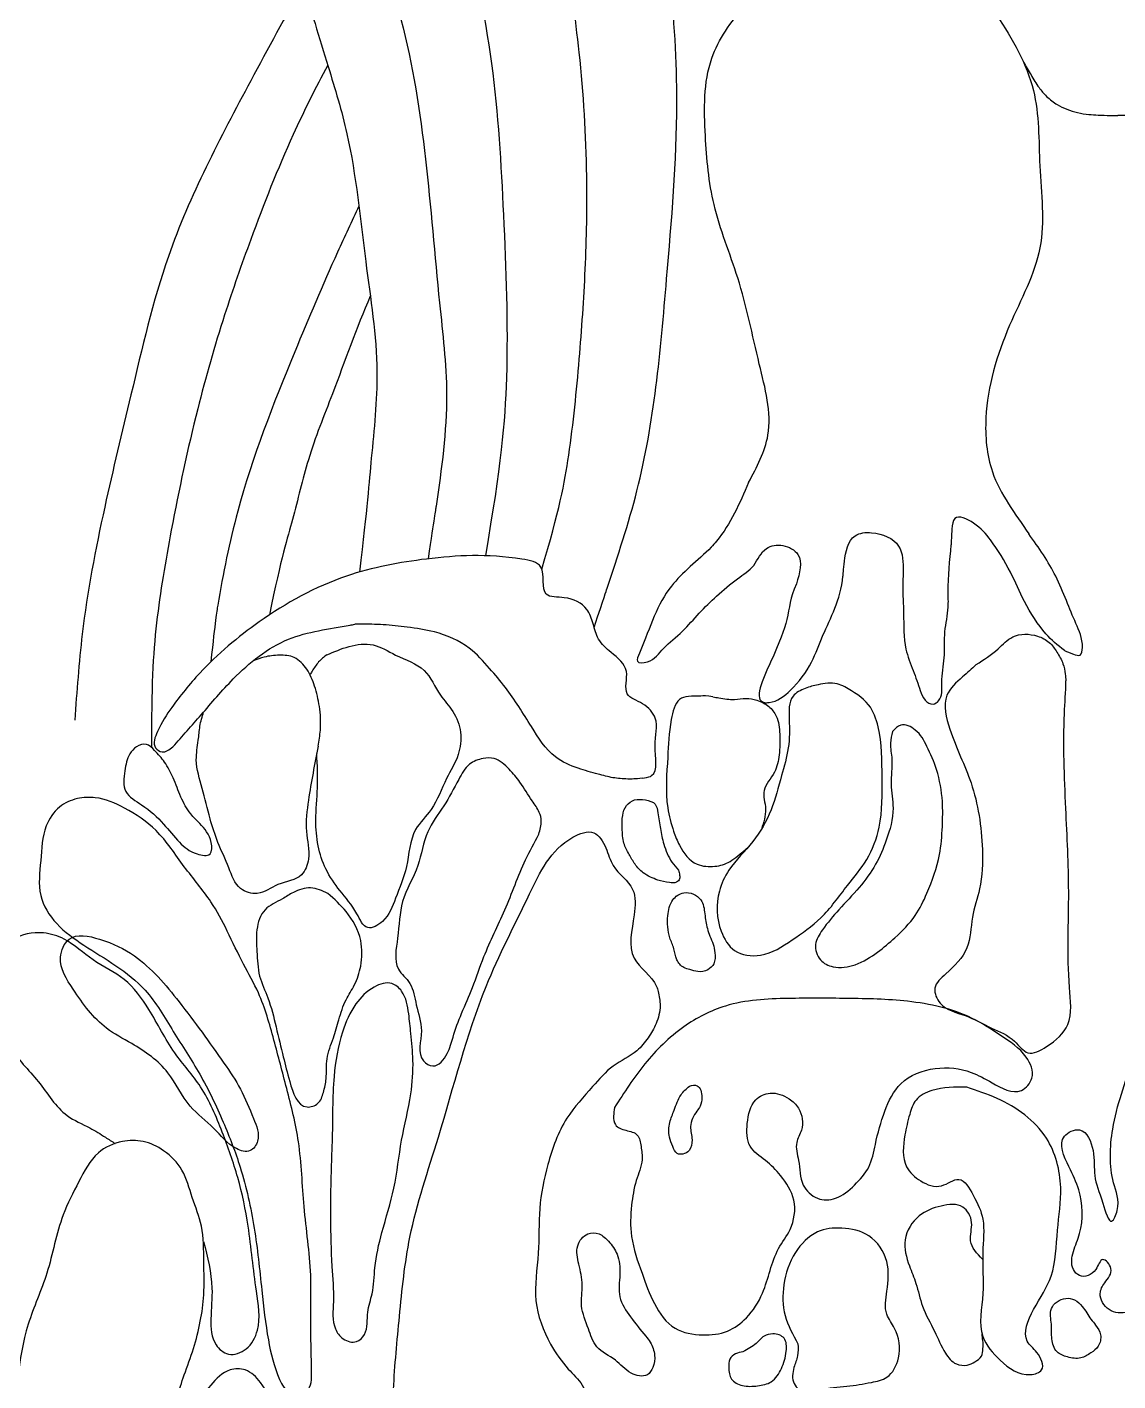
# Model space of a CAD drawing. Header units: millimetres. Extents: x 0 to 1967, y 0 to 3604.
# Drawn here: x 823.8 to 1016.8, y 3107.6 to 3347.3 of the extents above; entities that cross this region are included whole.
import ezdxf

# ---------------------------------------------------------------- set-up
doc = ezdxf.new("R2010")
doc.units = ezdxf.units.MM
doc.header["$LTSCALE"] = 1000
doc.layers.add('ceco.net 395', color=7, linetype='Continuous')

msp = doc.modelspace()

# ---------------------------------------------------------------- linework, layer by layer
at = {"layer": 'ceco.net 395'}
for points, knots in [([(896.29, 3588.31), (893.23, 3589.09), (887.03, 3590.67), (876.55, 3589.53), (866.12, 3584.22), (856.36, 3573.26), (846.29, 3560.93), (838.57, 3544.99), (834.39, 3528.6), (829.79, 3511.15), (830.13, 3492.76), (829.84, 3473.7), (834.61, 3455.8), (838.79, 3437.5), (845.74, 3419.95), (853.76, 3402.5), (859.79, 3384.34), (865.9, 3369.77), (871.95, 3357.92), (874.48, 3348.81), (877.55, 3338.92), (881.74, 3325.09), (883.34, 3306.81), (886.52, 3287.69), (884.74, 3271.77), (884.01, 3262.38), (882.66, 3250.82)], [0, 0, 0, 0, 0.00228413, 0.00463266, 0.0075141, 0.01058839, 0.01524147, 0.01909302, 0.02337117, 0.02756967, 0.03215925, 0.03670964, 0.04139715, 0.04557582, 0.05038917, 0.05511305, 0.05956858, 0.06431572, 0.06662045, 0.06924183, 0.07117663, 0.07418343, 0.07973824, 0.08451047, 0.08821997, 0.0913591, 0.0913591, 0.0913591, 0.0913591]), ([(911.1, 3471.79), (907.58, 3478.05), (900.4, 3490.86), (897.44, 3511.73), (894.54, 3529.54), (888.97, 3543.06), (879.55, 3550.14), (867.87, 3550.82), (854.52, 3542.93), (850.32, 3524.24), (843.78, 3503.95), (840.71, 3480.47), (846.05, 3457.35), (853.98, 3432.67), (864.53, 3409.45), (874.53, 3387.07), (883.71, 3368.22), (891.04, 3347.52), (894.68, 3323.77), (896.34, 3301.57), (898.84, 3281.07), (897.06, 3268.18), (895.94, 3260.73), (894.78, 3253.15)], [0, 0, 0, 0, 0.0051914, 0.01061356, 0.01515515, 0.01839719, 0.02099199, 0.02326014, 0.02657161, 0.03130246, 0.03645804, 0.04236676, 0.04819046, 0.05357678, 0.06127623, 0.06674048, 0.07145108, 0.07655146, 0.08267181, 0.08888049, 0.09281063, 0.09765467, 0.09829348, 0.09829348, 0.09829348, 0.09829348]), ([(904.98, 3253.71), (907.74, 3269.53), (909.33, 3286.98), (908.27, 3313.38), (906.8, 3340.95), (901.25, 3366.14), (894.1, 3392.93), (884.09, 3415.06), (874.58, 3435.53), (868.48, 3452.78), (864.47, 3469.76), (864.97, 3487.97), (866.23, 3502.71), (869.13, 3512.54), (870.04, 3515.6)], [0.00620397, 0.00620397, 0.00620397, 0.00620397, 0.01191752, 0.01892972, 0.02545085, 0.03200128, 0.03768054, 0.04563179, 0.04964779, 0.05412209, 0.05896795, 0.06222949, 0.06736225, 0.06968662, 0.06968662, 0.06968662, 0.06968662]), ([(914.92, 3251.34), (918, 3261.64), (920.02, 3272.16), (921.58, 3288.12), (922.75, 3304.58), (923.08, 3322.71), (921.92, 3341.75), (918.86, 3363), (914.14, 3383.93), (908.4, 3404.84), (900.69, 3423.55), (894.56, 3440.13), (891.54, 3454.16), (889.13, 3466.84), (888.8, 3480.2), (888.33, 3495.51), (889.83, 3505.68), (890.58, 3510.73)], [0.00497226, 0.00497226, 0.00497226, 0.00497226, 0.00862428, 0.0127749, 0.01665158, 0.0206491, 0.02597937, 0.03053801, 0.03627918, 0.04161263, 0.04630661, 0.05102423, 0.05446487, 0.05675423, 0.06042117, 0.06418074, 0.0678935, 0.0678935, 0.0678935, 0.0678935]), ([(924.17, 3241.02), (926.03, 3246.63), (928.13, 3253.01), (932.26, 3265.29), (935.4, 3283.73), (937.33, 3306.65), (939.43, 3330.93), (937.88, 3357.59), (932.93, 3381.95), (928.71, 3403.43), (923.93, 3420.73), (920.03, 3433.2), (915.03, 3444.01), (914, 3452.17), (912.89, 3459.25), (912.78, 3463.51), (912.87, 3467.24)], [0.00251398, 0.00251398, 0.00251398, 0.00251398, 0.00302027, 0.00740972, 0.01193734, 0.01661143, 0.02418041, 0.02966581, 0.03600347, 0.04227561, 0.04561845, 0.04908187, 0.05178697, 0.05425777, 0.0556967, 0.05831184, 0.05831184, 0.05831184, 0.05831184]), ([(951.49, 3266.65), (952.96, 3269.4), (956.48, 3275.99), (952.93, 3288.78), (950.29, 3302.29), (944.82, 3315.3), (943.69, 3328.46), (943.42, 3341.25), (950.23, 3350.86), (956.89, 3357.26), (964.79, 3362.14), (974.81, 3363.91), (987.49, 3361), (995.69, 3349.33), (1003.06, 3336.85), (1002.69, 3322.35), (1004.57, 3307.86), (996.84, 3293.98), (992.84, 3280.7), (993.97, 3267.16), (998.71, 3261.15), (1001.07, 3257.56)], [0, 0, 0, 0, 0.00220278, 0.00528293, 0.00910355, 0.01241503, 0.01540319, 0.01875048, 0.02137365, 0.02366903, 0.02549798, 0.02804489, 0.03092464, 0.03440439, 0.03801046, 0.0412654, 0.04478638, 0.04836593, 0.05247878, 0.0548119, 0.05791173, 0.05791173, 0.05791173, 0.05791173]), ([(872.76, 3354.63), (869.49, 3349.12), (861.02, 3333.35), (848.62, 3309.94), (842.65, 3283.77), (837.23, 3261.58), (833.54, 3242.38), (832.64, 3229.69), (832.28, 3224.61)], [0.0072167, 0.0072167, 0.0072167, 0.0072167, 0.01188917, 0.02023497, 0.02639822, 0.03135186, 0.03690347, 0.0406157, 0.0406157, 0.0406157, 0.0406157]), ([(1000.13, 3341.07), (1000.58, 3340.32), (1001.48, 3338.81), (1002.72, 3336.7), (1004.26, 3334.9), (1005.92, 3333.56), (1007.83, 3332.71), (1009.71, 3332.07), (1011.59, 3331.84), (1013.52, 3331.69), (1015.22, 3331.65), (1016.38, 3331.63), (1016.85, 3331.62)], [0, 0, 0, 0, 0.00063839, 0.001282584, 0.001779625, 0.002357101, 0.002815736, 0.003299667, 0.003797066, 0.004196098, 0.004705813, 0.00504155, 0.00504155, 0.00504155, 0.00504155]), ([(1033.56, 3341.07), (1033.11, 3340.32), (1032.21, 3338.81), (1030.97, 3336.7), (1029.43, 3334.9), (1027.77, 3333.56), (1025.86, 3332.71), (1023.98, 3332.07), (1022.1, 3331.84), (1020.17, 3331.69), (1018.47, 3331.65), (1017.31, 3331.63), (1016.85, 3331.62)], [0, 0, 0, 0, 0.00063839, 0.001282584, 0.001779625, 0.002357101, 0.002815736, 0.003299667, 0.003797066, 0.004196098, 0.004705813, 0.00504155, 0.00504155, 0.00504155, 0.00504155]), ([(877.04, 3340.55), (874.87, 3336.51), (869.82, 3326.45), (864.01, 3311.56), (858.31, 3295.38), (853.43, 3278.24), (849.57, 3260.02), (846.4, 3241.67), (845.81, 3230.4), (845.88, 3219.71)], [0.00889511, 0.00889511, 0.00889511, 0.00889511, 0.01223348, 0.01709512, 0.02053084, 0.02473718, 0.03007046, 0.03410082, 0.03828795, 0.03828795, 0.03828795, 0.03828795]), ([(882.55, 3315.58), (881.26, 3312.88), (877.3, 3304.37), (869.75, 3286.53), (861.61, 3265.94), (858.27, 3249.26), (857.15, 3242.38), (856.35, 3234.93)], [0.0035148, 0.0035148, 0.0035148, 0.0035148, 0.00569575, 0.01035796, 0.01763818, 0.02176796, 0.02272126, 0.02272126, 0.02272126, 0.02272126]), ([(884.57, 3299.67), (882.12, 3294), (878.71, 3284.25), (873.45, 3271.27), (871.02, 3260.32), (868.83, 3253.61), (866.72, 3243.23)], [0.00449833, 0.00449833, 0.00449833, 0.00449833, 0.00900571, 0.01202066, 0.01468639, 0.01715826, 0.01715826, 0.01715826, 0.01715826]), ([(951.49, 3266.65), (949.92, 3263.01), (948.17, 3258.93), (945.22, 3255.56), (944.9, 3255.21)], [0, 0, 0, 0, 0.002871857, 0.00321013, 0.00321013, 0.00321013, 0.00321013]), ([(1007.37, 3236.91), (1006.14, 3237.87), (1003.6, 3240.08), (1000.25, 3245.24), (997.89, 3251.11), (994.77, 3256.02), (992.06, 3259.36), (987.8, 3261.33), (987.38, 3257.9), (987.36, 3256.27), (987.37, 3255.64)], [0.002153342, 0.002153342, 0.002153342, 0.002153342, 0.003307738, 0.004978821, 0.006370657, 0.008005929, 0.009036114, 0.00985566, 0.010337565, 0.011092858, 0.011092858, 0.011092858, 0.011092858]), ([(968.21, 3250.2), (968.21, 3250.2), (968.36, 3252.58), (969.26, 3257.57), (974.14, 3258.08), (978.78, 3256.14), (978.88, 3251.79), (978.81, 3249.55), (978.78, 3246.95)], [0.034128683, 0.034128683, 0.034128683, 0.034128683, 0.035207913, 0.036449541, 0.03716896, 0.038463711, 0.039573414, 0.040047875, 0.040047875, 0.040047875, 0.040047875]), ([(1007.37, 3236.91), (1007.87, 3236.72), (1008.71, 3236.38), (1010.42, 3235.79), (1010.8, 3238.82), (1009.38, 3241.62), (1007.72, 3245.9), (1005.97, 3250), (1003.7, 3253.94), (1001.95, 3256.34), (1001.07, 3257.56)], [0, 0, 0, 0, 0.00228728, 0.00390819, 0.00576711, 0.0117356, 0.01762341, 0.02395788, 0.02984239, 0.03592496, 0.03592496, 0.03592496, 0.03592496]), ([(944.9, 3255.21), (942.47, 3252.84), (935.95, 3247.76), (934.14, 3240.92), (931.36, 3234.58), (934.59, 3234.85), (936.35, 3237.53), (939.9, 3240.21), (942.69, 3243.57), (945.94, 3246.71), (949.18, 3249.49), (951.59, 3251.08), (952.4, 3251.98)], [0.0036316, 0.0036316, 0.0036316, 0.0036316, 0.00603617, 0.00937059, 0.0097519, 0.01025782, 0.0112334, 0.01232877, 0.0133884, 0.01443514, 0.01560825, 0.01650885, 0.01650885, 0.01650885, 0.01650885]), ([(952.4, 3251.98), (953.13, 3253.03), (954.07, 3255.3), (957.67, 3255.9), (961.48, 3253.69), (960.54, 3250.65), (959.95, 3248.72)], [0.016932715, 0.016932715, 0.016932715, 0.016932715, 0.017849522, 0.018568941, 0.019319198, 0.020609011, 0.020609011, 0.020609011, 0.020609011]), ([(978.78, 3246.95), (978.84, 3245.8), (979.01, 3242.55), (978.84, 3237.86), (980.61, 3233.45), (981.69, 3230.44), (982.46, 3228.16), (984, 3227.16), (985.92, 3228.43), (985.45, 3231.76), (986.33, 3235.66), (986.01, 3240.21), (986.94, 3244.05), (986.69, 3249.2), (987.08, 3252.86), (987.37, 3255.64)], [0, 0, 0, 0, 0.0046416, 0.01319116, 0.018587, 0.02362467, 0.02616844, 0.02828989, 0.02981943, 0.03424515, 0.04014934, 0.04640798, 0.05233345, 0.05593516, 0.06718458, 0.06718458, 0.06718458, 0.06718458]), ([(932.75, 3214.32), (933.8, 3214.48), (935.66, 3215.24), (934.44, 3220.19), (935.83, 3224.62), (933.03, 3227.75), (928.96, 3228.89), (930.81, 3233.75), (927.37, 3236.35), (924.74, 3238.69), (924.05, 3241.65), (922.9, 3244.95), (919.54, 3246.59), (914.3, 3246.13), (916.07, 3252.31), (906.21, 3254.13), (895.55, 3253.57), (879.07, 3250.61), (865.57, 3243.05), (855.59, 3234.68), (849.84, 3227.59), (847.18, 3223.52), (845.86, 3219.98), (848, 3218.58), (849.02, 3219.38), (849.64, 3219.87), (851.32, 3221.75), (854.88, 3225.76), (860.86, 3232.91), (869.41, 3239.88), (877.59, 3240.76), (881.55, 3241.53), (881.84, 3241.59)], [0.02530204, 0.02530204, 0.02530204, 0.02530204, 0.02555233, 0.02683711, 0.02803534, 0.02885736, 0.02964052, 0.03060761, 0.03165225, 0.03244578, 0.03314249, 0.03381771, 0.03490775, 0.03569714, 0.03687973, 0.03776353, 0.04186484, 0.04538587, 0.04962532, 0.05299789, 0.05489441, 0.05610766, 0.05680774, 0.05713471, 0.05764804, 0.05764804, 0.05764804, 0.05948402, 0.06155373, 0.06447749, 0.06719402, 0.06740488, 0.06740488, 0.06740488, 0.06740488]), ([(959.95, 3248.72), (958.81, 3246.21), (958.71, 3242.99), (956.32, 3236.6), (951.98, 3227.63), (956.41, 3227.72), (959.53, 3230.23), (962.73, 3234.43), (965.07, 3241.16), (967.77, 3245.79), (968.21, 3250.2), (968.21, 3250.2)], [0.02097375, 0.02097375, 0.02097375, 0.02097375, 0.02335035, 0.02546503, 0.02721959, 0.02741265, 0.02846951, 0.02998043, 0.03123631, 0.03365981, 0.03368312, 0.03368312, 0.03368312, 0.03368312]), ([(932.75, 3214.32), (931.42, 3214.17), (929.67, 3214.18), (927.58, 3214.32), (924.57, 3215.13), (921.09, 3216.08), (916.36, 3218.14), (912.78, 3223.93), (909.39, 3229.43), (905.54, 3233.94), (901.9, 3238.04), (896.56, 3240.3), (891.31, 3241.07), (886.91, 3241.58), (883.84, 3241.58), (882.15, 3241.59), (881.84, 3241.59)], [0, 0, 0, 0, 0.00042357, 0.00111487, 0.00179068, 0.00267679, 0.00376732, 0.00543476, 0.00745555, 0.00851711, 0.00975357, 0.01140745, 0.01259165, 0.01362744, 0.01462348, 0.01484588, 0.01484588, 0.01484588, 0.01484588]), ([(876.85, 3236.14), (878.14, 3236.7), (880.72, 3237.83), (885.24, 3238.41), (889.33, 3235.71), (894.56, 3234.16), (896.43, 3229.27), (899.42, 3226.23), (900.85, 3222.49), (900.34, 3218.14), (897.65, 3213.94), (896.03, 3209.02), (891.56, 3204.92), (891.4, 3198.8), (889.1, 3193.46), (887.7, 3189.27), (883.71, 3187.01), (881.93, 3191.3), (879.24, 3194.16), (876.55, 3198.12), (875.16, 3202.4), (874.78, 3207.3), (875.36, 3212.73), (875.2, 3216.68), (875.1, 3218.7)], [0, 0, 0, 0, 0.00103098, 0.00206375, 0.00312009, 0.00451807, 0.00578957, 0.00666668, 0.007623, 0.00859124, 0.00973518, 0.0112207, 0.01231046, 0.01395371, 0.01539267, 0.01653809, 0.01722334, 0.01798095, 0.0192169, 0.0203227, 0.021373, 0.02247347, 0.02386985, 0.0253474, 0.0253474, 0.0253474, 0.0253474]), ([(991.77, 3234.43), (993.1, 3235.29), (995.38, 3236.75), (998.28, 3240), (1002.07, 3239.91), (1004.78, 3238.54), (1006.1, 3236.61), (1007.18, 3234.77), (1007.53, 3232.98), (1007.62, 3231.97), (1007.66, 3231.56)], [0, 0, 0, 0, 0.0064361, 0.01096321, 0.01685119, 0.02002688, 0.02296225, 0.02610747, 0.02859229, 0.03024214, 0.03024214, 0.03024214, 0.03024214]), ([(875.36, 3220.01), (875.51, 3220.95), (875.88, 3223.28), (875.71, 3226.9), (874.83, 3230.53), (873.58, 3233.63), (871.36, 3235.96), (868.44, 3236.2), (865.98, 3235.89), (864.49, 3235.38), (863.85, 3235.13)], [0, 0, 0, 0, 0.000696976, 0.001715452, 0.002612119, 0.003411469, 0.00414671, 0.004799539, 0.005449333, 0.005949954, 0.005949954, 0.005949954, 0.005949954]), ([(876.85, 3236.14), (876.35, 3235.75), (875.31, 3234.96), (874.51, 3233.63), (874.01, 3232.88), (873.88, 3232.68)], [0, 0, 0, 0, 0.000458021, 0.000942829, 0.001114041, 0.001114041, 0.001114041, 0.001114041]), ([(991.77, 3234.43), (990.99, 3233.7), (989.11, 3232.05), (985.49, 3228.8), (987.35, 3221.27), (991.58, 3213.26), (993.08, 3203.38), (992.8, 3195.27), (990.77, 3189.71), (990.83, 3183.85), (987.92, 3181.11), (986.41, 3179.69), (985.52, 3178.92), (983.84, 3177.46), (985.54, 3173.41), (990.05, 3172.51), (994.29, 3170.05), (998.34, 3168.55), (1000.8, 3164.85), (1005.02, 3167.16), (1009.01, 3170.67), (1007.69, 3181.12), (1008.43, 3193.41), (1007.56, 3209.64), (1007.08, 3222.26), (1007.6, 3229.59), (1007.66, 3231.56)], [0.02937879, 0.02937879, 0.02937879, 0.02937879, 0.03016026, 0.03119557, 0.03265916, 0.03514227, 0.03803958, 0.03974563, 0.0409984, 0.04233846, 0.04377886, 0.04377886, 0.04377886, 0.04455409, 0.04523931, 0.04642987, 0.04768912, 0.04883085, 0.04958549, 0.05042742, 0.05174537, 0.0533433, 0.05745457, 0.06104208, 0.06511421, 0.06655103, 0.06655103, 0.06655103, 0.06655103]), ([(968.51, 3230.52), (970.09, 3229.6), (972.95, 3227.95), (975.17, 3221.87), (975.05, 3214.53), (975.24, 3206.47), (972.77, 3199.85), (968.56, 3194.96), (964.81, 3189.53), (959.27, 3185.75), (954.37, 3182.44), (948.75, 3183.18), (945.87, 3188.08), (945.65, 3193.46), (948.22, 3198.95), (952.48, 3202.86), (955.74, 3208.59), (957.16, 3214.36), (958.77, 3219.71), (958.73, 3224.3), (958.52, 3228.77), (961.47, 3230.33), (964.08, 3230.96), (966.59, 3231.39), (968.06, 3230.72), (968.51, 3230.52)], [0, 0, 0, 0, 0.0071594, 0.0128726, 0.0249806, 0.0368461, 0.04514, 0.0527964, 0.0628352, 0.0714505, 0.0798126, 0.0860752, 0.0916393, 0.1012181, 0.1067243, 0.1156237, 0.1242997, 0.1328763, 0.1396719, 0.1465103, 0.1520529, 0.155502, 0.1587394, 0.163232, 0.1651783, 0.1651783, 0.1651783, 0.1651783]), ([(945.2, 3228.73), (944.05, 3228.93), (941.9, 3228.79), (938.77, 3229.04), (937.43, 3223.5), (937.22, 3217.45), (936.63, 3210.6), (938.01, 3205.41), (939.4, 3201.87), (941.68, 3198.8), (945.64, 3198.57), (948.16, 3199.36), (949.98, 3200.85), (951.49, 3202.21)], [0.00074568, 0.00074568, 0.00074568, 0.00074568, 0.00104319, 0.00196687, 0.00289656, 0.00452135, 0.00669534, 0.0077376, 0.00839487, 0.00950418, 0.01026493, 0.01101219, 0.01174197, 0.01174197, 0.01174197, 0.01174197]), ([(945.2, 3228.73), (945.55, 3228.67), (946.81, 3228.44), (948.77, 3228.11), (951.01, 3228.58), (953.14, 3228.17), (955.12, 3227.21), (956.76, 3225.06), (957.1, 3221.96), (957.01, 3218.62), (956.33, 3215.11), (953.58, 3212.45), (954.9, 3208.71), (954.16, 3206.48), (953.78, 3205.32)], [0, 0, 0, 0, 0.00145323, 0.00517838, 0.00792556, 0.01056452, 0.01377552, 0.01663195, 0.02102661, 0.02598913, 0.03024538, 0.03523724, 0.03968532, 0.04457358, 0.04457358, 0.04457358, 0.04457358]), ([(875.36, 3220.01), (874.73, 3216.84), (873.74, 3211.86), (872.92, 3205.09), (874.11, 3200.7), (872.51, 3196.32), (868.18, 3195.99), (865.04, 3193.39), (860.86, 3194.63), (859.51, 3198.79), (857.59, 3202.76), (856.03, 3207.52), (854.97, 3212.39), (853.43, 3217.02), (854.16, 3220.72), (854.34, 3223.59), (854.81, 3225.23), (855.08, 3226.06)], [0, 0, 0, 0, 0.00236051, 0.00371433, 0.00489964, 0.00563718, 0.00673598, 0.00770158, 0.00845054, 0.0094721, 0.01066434, 0.01173264, 0.01308458, 0.01433507, 0.01518378, 0.01579178, 0.01642679, 0.01642679, 0.01642679, 0.01642679]), ([(976.97, 3222.59), (977.42, 3223.08), (978.54, 3224.27), (981.57, 3222.85), (983.21, 3219.72), (985.09, 3215.51), (985.91, 3210.64), (985.82, 3205.59), (985.4, 3200.03), (983.49, 3194.78), (981.06, 3189.63), (977.75, 3186.35), (974.25, 3183.36), (970.69, 3181.1), (966.88, 3180.56), (963.86, 3181.96), (962.93, 3185), (964.87, 3188.04), (967.57, 3191.27), (971.09, 3194.83), (974.09, 3198.9), (976.07, 3203.66), (977.47, 3208.52), (976.43, 3213.32), (977.12, 3217.17), (976.41, 3220.29), (976.81, 3221.91), (976.97, 3222.59)], [0, 0, 0, 0, 0.0024784, 0.0061239, 0.0109165, 0.0169057, 0.0246303, 0.0306187, 0.037333, 0.0470212, 0.0529965, 0.0601745, 0.0655722, 0.0716637, 0.0769859, 0.080388, 0.084249, 0.0880625, 0.0942883, 0.1014645, 0.1082405, 0.1145309, 0.1223002, 0.1280758, 0.1339885, 0.1378788, 0.1406663, 0.1406663, 0.1406663, 0.1406663]), ([(854.4, 3206.34), (855.25, 3205.37), (856.53, 3203.9), (856.64, 3200.33), (853.1, 3200.92), (850.61, 3202.97), (847.87, 3206.57), (844.74, 3209.39), (840.66, 3211.62), (841.04, 3215.53), (841.62, 3218.32), (843.1, 3220.02), (845.04, 3220.64), (846.68, 3219.01), (848.31, 3217.13), (849.83, 3214.27), (850.94, 3211.04), (852.45, 3208.21), (853.84, 3206.88), (854.4, 3206.34)], [0, 0, 0, 0, 0.0053281, 0.00805553, 0.01114625, 0.01620948, 0.02191468, 0.02888033, 0.03379446, 0.0387606, 0.04296342, 0.04528068, 0.04768833, 0.05010424, 0.05375915, 0.05803096, 0.06298288, 0.06763724, 0.0707486, 0.0707486, 0.0707486, 0.0707486]), ([(914.38, 3204.41), (913.57, 3202.92), (911.25, 3198.6), (908.64, 3191.1), (904.9, 3183.81), (902.83, 3177.51), (900.76, 3172.89), (899.23, 3168.91), (898.47, 3165.54), (896.19, 3162.72), (892.55, 3164.91), (894.25, 3169.61), (892.58, 3173.88), (892.16, 3178.04), (888.42, 3180.87), (889.7, 3186.53), (889.7, 3192.74), (893.36, 3198.51), (894.15, 3204.78), (897.71, 3209.38), (899.85, 3213.44), (901.72, 3216.93), (904.28, 3217.88), (906.99, 3218.03), (909.13, 3215.98), (911.31, 3213.43), (912.84, 3210.69), (914.48, 3208.61), (914.99, 3206.48), (914.61, 3205.19), (914.38, 3204.41)], [0, 0, 0, 0, 0.0068169, 0.0197952, 0.0319867, 0.0398452, 0.0465253, 0.0525396, 0.0567106, 0.0612311, 0.0637619, 0.0709731, 0.0772541, 0.0826186, 0.0870067, 0.0943727, 0.103189, 0.1124779, 0.1208774, 0.1281049, 0.1353928, 0.139814, 0.1433478, 0.1459195, 0.1503423, 0.1543567, 0.1596786, 0.1629108, 0.1649731, 0.1682279, 0.1682279, 0.1682279, 0.1682279]), ([(867.52, 3167.99), (868.27, 3165.14), (869.86, 3159.17), (872.33, 3149.42), (872.62, 3138.23), (874.35, 3127.29), (873.87, 3117.28), (874.23, 3110.93), (874.16, 3105.44), (869.96, 3105.03), (867.72, 3109.31), (866.29, 3115.34), (865.26, 3124.44), (864.26, 3134.7), (862.02, 3144.74), (858.53, 3153.78), (854.67, 3161.89), (849.63, 3169.4), (845.58, 3176.62), (839.62, 3181.25), (834.03, 3184.61), (828.92, 3188.17), (825.52, 3193.61), (826.36, 3199.78), (826.53, 3205.32), (829.2, 3209.39), (832.59, 3210.89), (836.71, 3211.09), (841.58, 3208.99), (847.31, 3205.13), (851.45, 3198.62), (856.22, 3193.1), (859.41, 3187.1), (861.92, 3181.6), (865.46, 3175.51), (866.74, 3170.83), (867.52, 3167.99)], [0, 0, 0, 0, 0.011952, 0.0249854, 0.0404922, 0.0569112, 0.0698968, 0.0799743, 0.0845902, 0.0886493, 0.0926372, 0.1024176, 0.114387, 0.1292721, 0.1442081, 0.1556871, 0.1684061, 0.1803757, 0.1923029, 0.2013669, 0.2104408, 0.218733, 0.2264551, 0.234739, 0.2431314, 0.2485991, 0.2533101, 0.2575746, 0.2649462, 0.2742017, 0.285139, 0.2956654, 0.3036265, 0.3124566, 0.3201412, 0.3319507, 0.3319507, 0.3319507, 0.3319507]), ([(939.11, 3198.07), (938.7, 3198.53), (937.51, 3199.86), (936.47, 3202.42), (935.87, 3205.44), (935.49, 3207.72), (935.2, 3210.03), (933.2, 3210.54), (931.36, 3210.71), (929.7, 3209.57), (929.08, 3207.62), (929.15, 3205.36), (929.22, 3202.93), (930.34, 3200.88), (931.36, 3199.06), (932.64, 3197.64), (934.11, 3196.83), (935.65, 3196.18), (937.18, 3195.88), (938.67, 3195.69), (939.39, 3196.45), (939.3, 3197.27), (939.18, 3197.77), (939.11, 3198.07)], [0, 0, 0, 0, 0.00247508, 0.00718083, 0.01094491, 0.01477076, 0.01690221, 0.0194643, 0.02201856, 0.02437, 0.02689114, 0.02995482, 0.03355038, 0.03647348, 0.03922242, 0.04203941, 0.04405419, 0.04593215, 0.04875812, 0.05049821, 0.05158363, 0.05240008, 0.05368237, 0.05368237, 0.05368237, 0.05368237]), ([(935.52, 3176.58), (935.43, 3176.88), (934.71, 3179.22), (929.53, 3182.26), (931.29, 3189.05), (931.72, 3195.25), (927.36, 3198.08), (926.45, 3201.97), (924.3, 3205.57), (916.89, 3202.77), (912.03, 3192.06), (903.03, 3174.76), (897.87, 3153.74), (891.25, 3134.6), (889.75, 3119.44), (888.54, 3106.59), (888.33, 3095.93), (888.48, 3089.2), (887.84, 3085.2), (887.52, 3082.2), (889.98, 3078.92), (892.5, 3076.3), (895.98, 3073.95), (900.79, 3076.6), (904.41, 3082.42), (911.69, 3086.64), (917.68, 3092.41), (919.93, 3098.55), (923.67, 3102.76), (922.3, 3107.18), (919.1, 3110.02), (915.83, 3114.81), (913.1, 3121.89), (914.58, 3130.08), (914.23, 3138.19), (915.86, 3146.29), (918.6, 3153.99), (923.49, 3159.17), (927.26, 3163.66), (931.45, 3165.43), (933.75, 3168.32), (935.32, 3170.94), (936.05, 3173.84), (935.68, 3175.75), (935.52, 3176.58)], [0, 0, 0, 0, 0.0012512, 0.0098688, 0.0201881, 0.0262479, 0.0335871, 0.0382137, 0.0427725, 0.0478727, 0.0648891, 0.0892502, 0.1269547, 0.1517381, 0.1707619, 0.1882564, 0.2039174, 0.2138874, 0.2152584, 0.2203338, 0.2254377, 0.2308861, 0.2355862, 0.2406933, 0.250482, 0.2633383, 0.2739897, 0.2831547, 0.2898892, 0.2947712, 0.2998611, 0.3071474, 0.3180516, 0.3293875, 0.3400692, 0.3507456, 0.3626756, 0.3723833, 0.3793173, 0.386049, 0.3901403, 0.3939956, 0.3984027, 0.4017873, 0.4017873, 0.4017873, 0.4017873]), ([(877.07, 3193.95), (878.2, 3192.93), (880.75, 3190.63), (883.22, 3186.08), (883.12, 3181.35), (881.97, 3177.81), (880.02, 3174.96), (879.02, 3171.71), (878.07, 3168.19), (876.61, 3164.83), (876.94, 3161.45), (876.33, 3158.83), (875.62, 3156.58), (871.93, 3155.42), (870.23, 3160.64), (869.13, 3165.2), (867.88, 3170.28), (866.76, 3175.11), (864.67, 3179.31), (864.55, 3183.5), (864.24, 3187.46), (865.51, 3191.41), (868.69, 3192.68), (871.14, 3194.35), (874.07, 3195.32), (876.06, 3194.41), (877.07, 3193.95)], [0, 0, 0, 0, 0.006133, 0.0138882, 0.0199563, 0.0247542, 0.0287337, 0.0338075, 0.0383333, 0.0435439, 0.0483167, 0.051632, 0.0545403, 0.0572843, 0.06462, 0.0706652, 0.0780246, 0.0852293, 0.0907848, 0.0966724, 0.1018736, 0.1070257, 0.1118996, 0.114913, 0.1191748, 0.1234972, 0.1234972, 0.1234972, 0.1234972]), ([(943.75, 3190.33), (943.65, 3191.22), (943.42, 3193.24), (940.25, 3194.6), (937.66, 3192.79), (937.04, 3189.65), (937.2, 3186.62), (938.38, 3184.2), (938.6, 3182.2), (939.75, 3180.76), (941.22, 3180.44), (942.6, 3179.93), (944.26, 3180.24), (945.65, 3181.54), (945.55, 3183.33), (945.36, 3184.98), (944.59, 3186.32), (944.21, 3187.68), (943.92, 3189), (943.81, 3189.87), (943.75, 3190.33)], [0, 0, 0, 0, 0.00346317, 0.00783973, 0.01094281, 0.01493, 0.02018375, 0.02296772, 0.02567965, 0.02820887, 0.02971451, 0.03167766, 0.03410554, 0.03612472, 0.03875168, 0.04083762, 0.04288071, 0.04484179, 0.04651671, 0.04837551, 0.04837551, 0.04837551, 0.04837551]), ([(855.08, 3132.3), (855.77, 3129.57), (856.91, 3125.03), (856.24, 3118.95), (856.45, 3114.4), (859.52, 3111.8), (863.1, 3113.13), (865.41, 3117.53), (864.03, 3125.16), (863.29, 3134.11), (861.34, 3143.61), (858.39, 3151.8), (855.2, 3159.59), (849.35, 3165.88), (845.98, 3172.9), (841.46, 3179.08), (835.36, 3181.81), (831.3, 3185.79), (826.3, 3187.36), (820.51, 3186.42), (818.67, 3179.84), (818.87, 3173.53), (820.33, 3166.15), (826.14, 3160.94), (829.63, 3154.74), (834.62, 3152.73), (837.38, 3150.99), (838.84, 3150.04), (839.42, 3149.67)], [0, 0, 0, 0, 0.00202802, 0.00335985, 0.00449111, 0.00515713, 0.00594412, 0.0068804, 0.00856702, 0.01138482, 0.01351696, 0.01557979, 0.01774345, 0.01958109, 0.02175038, 0.02342131, 0.02499807, 0.02653238, 0.02745973, 0.02878475, 0.03023567, 0.03183298, 0.0335337, 0.03546085, 0.03738198, 0.03849476, 0.03927153, 0.03976789, 0.03976789, 0.03976789, 0.03976789]), ([(858.68, 3163.91), (856.11, 3167.54), (851.37, 3174.22), (844.29, 3182.58), (837.52, 3185.84), (831.19, 3187.17), (828.95, 3181.59), (832.57, 3176.01), (836.55, 3170.44), (843.29, 3166.98), (849.08, 3162.95), (851.95, 3156.24), (857.04, 3152.64), (859.64, 3148.97), (863.38, 3147.86), (865.33, 3150.73), (863.62, 3154.69), (861.83, 3159.31), (859.72, 3162.4), (858.68, 3163.91)], [0, 0, 0, 0, 0.0181125, 0.0333663, 0.0425713, 0.0498765, 0.0546256, 0.0628192, 0.075057, 0.0820583, 0.0931503, 0.1027201, 0.1104676, 0.1176654, 0.1209684, 0.1238731, 0.1293452, 0.137015, 0.1443493, 0.1443493, 0.1443493, 0.1443493]), ([(877.89, 3155.91), (877.94, 3157.79), (878.07, 3162.34), (879.14, 3168.67), (881.56, 3174.26), (884.65, 3177.37), (888.19, 3178.55), (890.82, 3176.21), (891.38, 3172.83), (891.77, 3168.75), (892.28, 3164.01), (891.83, 3157.62), (889.88, 3150.21), (889.07, 3141.84), (886.68, 3134.51), (885.25, 3128.28), (885.19, 3123.46), (883.8, 3119.68), (884.27, 3116.39), (882.08, 3114.15), (879.63, 3114.87), (877.69, 3117.55), (878.24, 3122.23), (877.65, 3128.68), (877.48, 3136.81), (877.56, 3144.11), (877.85, 3150.57), (877.88, 3153.89), (877.89, 3155.91)], [0, 0, 0, 0, 0.0076192, 0.018367, 0.0257896, 0.0317228, 0.0359994, 0.0389852, 0.0446039, 0.0493232, 0.0557111, 0.0637708, 0.075044, 0.086588, 0.0975794, 0.1061248, 0.1123615, 0.1168333, 0.1222611, 0.1247538, 0.1280112, 0.1309961, 0.1375511, 0.1459368, 0.1575048, 0.170242, 0.1754851, 0.1836392, 0.1836392, 0.1836392, 0.1836392]), ([(927.78, 3156.02), (929.47, 3158.68), (932.88, 3164), (939.42, 3170.43), (948.17, 3174.95), (958.28, 3175.44), (969.01, 3175.36), (979.98, 3175.17), (989.5, 3173.14), (996.1, 3168.77), (1000.5, 3165.96), (1002.38, 3161.5), (999.21, 3157.8), (994.77, 3160.3), (990.37, 3162.82), (984.4, 3163.48), (978.13, 3161.04), (975.36, 3155.25), (974.01, 3150.2), (973.12, 3145.36), (970.29, 3142.26), (967.36, 3139.68), (963.46, 3139.54), (960.48, 3142.46), (960.64, 3146.26), (959.54, 3149.65), (961.36, 3152.42), (960.89, 3155.68), (958.46, 3157.93), (955.55, 3159.05), (951.94, 3157.34), (951.14, 3153.38), (951.13, 3148.97), (954.64, 3146.72), (957.48, 3143.82), (960.15, 3139.71), (959.37, 3134.62), (955.66, 3130), (954.81, 3123.97), (951.59, 3118.89), (947.78, 3116.06), (943.2, 3115.57), (937.94, 3116.45), (934.53, 3121.3), (932.55, 3126.98), (930.47, 3132.75), (930.65, 3138.42), (931.4, 3142.93), (932.87, 3146.32), (932.5, 3149.01), (932.12, 3151.51), (929.81, 3151.94), (927.77, 3152.64), (927.53, 3154.54), (927.7, 3155.53), (927.78, 3156.02)], [0, 0, 0, 0, 0.0127019, 0.0254869, 0.0366048, 0.0516331, 0.0656485, 0.0801331, 0.0960315, 0.1039376, 0.1119527, 0.117102, 0.1209496, 0.1281854, 0.1337444, 0.1423807, 0.1512853, 0.1588788, 0.1670988, 0.1727452, 0.1782135, 0.1837294, 0.1880239, 0.1926616, 0.1986403, 0.2029542, 0.2061, 0.2113376, 0.2145335, 0.2192522, 0.2229931, 0.2289946, 0.234457, 0.2394115, 0.2445246, 0.2511945, 0.2582524, 0.2635222, 0.2748572, 0.2818747, 0.2873905, 0.2933366, 0.3000802, 0.3077745, 0.315576, 0.3247264, 0.3321783, 0.3381575, 0.3433068, 0.3464764, 0.3493327, 0.3522705, 0.3551019, 0.3571848, 0.3592291, 0.3592291, 0.3592291, 0.3592291]), ([(1019.57, 3164.39), (1018.1, 3160.44), (1015.54, 3153.52), (1015.23, 3143.94), (1017.45, 3139.15), (1015.47, 3134.54), (1013.91, 3140.37), (1012.44, 3143.59), (1012.89, 3148.22), (1010.94, 3153.01), (1005.73, 3150.72), (1008.14, 3145.6), (1010.55, 3140.71), (1010.86, 3134.94), (1008.84, 3130.73), (1008.4, 3127.78), (1010.37, 3125.65), (1013.06, 3126.71), (1013.93, 3130.06), (1016.41, 3127.16), (1014.52, 3125.26), (1013.22, 3122.79), (1015.07, 3119.69), (1019.7, 3119.47), (1023.68, 3122.54), (1026.42, 3127.52), (1027.12, 3132.66), (1024.86, 3136.86), (1023.36, 3141.23), (1022.67, 3146.8), (1023.21, 3152.61), (1023.56, 3157.66), (1025.94, 3160.5), (1026.91, 3163.24), (1026.88, 3166.04), (1024.93, 3168.14), (1022.68, 3168.01), (1020.1, 3167.35), (1019.76, 3165.49), (1019.57, 3164.39)], [0, 0, 0, 0, 0.017118, 0.0298995, 0.0365578, 0.0394156, 0.0441789, 0.0510556, 0.0570341, 0.062885, 0.0668056, 0.074126, 0.0801404, 0.0905796, 0.0950935, 0.099353, 0.1014636, 0.1055793, 0.1084777, 0.1113448, 0.1150665, 0.1178357, 0.1222222, 0.1267469, 0.134904, 0.1410092, 0.1497647, 0.1541575, 0.1600181, 0.1683934, 0.1764989, 0.1838921, 0.1879127, 0.1910792, 0.1955592, 0.1984753, 0.2014723, 0.2042792, 0.2083401, 0.2083401, 0.2083401, 0.2083401]), ([(941.04, 3159.83), (940.5, 3159.35), (939.19, 3158.2), (938.47, 3155.74), (937.38, 3153.36), (937.32, 3151.01), (938.01, 3149.26), (938.62, 3147.78), (940.01, 3147.7), (941.29, 3148.47), (941.68, 3150.51), (941.04, 3152.37), (941.53, 3154.16), (942.26, 3155.28), (943.11, 3156.38), (943.27, 3157.74), (943.17, 3159.03), (942.39, 3160.17), (941.53, 3159.96), (941.04, 3159.83)], [0, 0, 0, 0, 0.00286894, 0.00693022, 0.00999363, 0.01349878, 0.0158894, 0.01787162, 0.01918545, 0.02094115, 0.02350895, 0.02675607, 0.02873894, 0.0307432, 0.03213556, 0.03429904, 0.03604186, 0.03736239, 0.0392197, 0.0392197, 0.0392197, 0.0392197]), ([(990.09, 3159.65), (991.9, 3159.04), (997.23, 3157.26), (1004.82, 3151.91), (1007.3, 3142.32), (1005.93, 3134.22), (1005.87, 3126.29), (1002.02, 3121), (999.59, 3115.13), (1002.77, 3112.83), (1004.26, 3109.47), (999.83, 3108.12), (996.06, 3111), (991.73, 3115.92), (993.36, 3123.13), (992.66, 3129.82), (993.48, 3136.04), (991.55, 3140.05), (989.06, 3144.46), (985.49, 3141.43), (981.88, 3142.81), (978.49, 3145.85), (978.97, 3150.68), (979.86, 3154.48), (980.91, 3157.75), (984.87, 3159.69), (988.03, 3159.66), (990.09, 3159.65)], [0, 0, 0, 0, 0.0077278, 0.0228053, 0.0350207, 0.045265, 0.0563412, 0.065313, 0.0730304, 0.0765207, 0.0808359, 0.0837195, 0.0916832, 0.0987229, 0.108939, 0.1187757, 0.1267219, 0.1328347, 0.1379287, 0.1423605, 0.1474147, 0.1522327, 0.1598091, 0.1648578, 0.1685846, 0.1730007, 0.1813306, 0.1813306, 0.1813306, 0.1813306]), ([(829.54, 2970.18), (829.52, 2969.29), (829.49, 2966.95), (828.94, 2963.68), (831.38, 2960.71), (834.57, 2961), (837.4, 2961.94), (840.37, 2961.1), (844.1, 2959.99), (847.76, 2956.43), (849.94, 2950.78), (849.83, 2944.52), (848.1, 2939.19), (846.96, 2934.44), (844.88, 2930.63), (843.06, 2926.87), (843.63, 2923.78), (842.83, 2921.24), (844.47, 2920.11), (845.4, 2918.81), (847.13, 2918.23), (849.09, 2917.85), (850.98, 2918.69), (852.66, 2919.54), (854.12, 2921.01), (856.04, 2920.43), (857.22, 2919.25), (857.7, 2917.71), (857.77, 2915.86), (856.91, 2914.19), (855.44, 2913.15), (853.4, 2913.07), (849.95, 2912.85), (845.47, 2912.57), (840.97, 2912.83), (837.66, 2914.04), (836.03, 2916.26), (835.28, 2919.03), (835.48, 2922.19), (835.76, 2926.07), (837.26, 2930.25), (839.77, 2933.77), (841.34, 2937.39), (840.84, 2940.82), (841, 2944.07), (840.92, 2947.2), (840.15, 2949.91), (838.62, 2951.49), (837.7, 2953.16), (836.38, 2953.19), (835.43, 2953.06), (834.34, 2952.23), (834.64, 2950.38), (836.29, 2949.7), (837.41, 2948.25), (838.61, 2946.57), (838.92, 2944.33), (839.45, 2942.27), (839.3, 2940.25), (839.47, 2938.31), (838.27, 2936.57), (837.78, 2934.62), (836.74, 2932.84), (835.48, 2931.3), (835.1, 2929.27), (834.81, 2927.18), (834.46, 2925.02), (833.9, 2922.87), (834, 2920.62), (834.17, 2918.5), (834.43, 2916.54), (833.59, 2915.1), (832.22, 2914.34), (830.68, 2914.28), (829.09, 2914.8), (828.21, 2916.2), (827.45, 2918.02), (826.25, 2920.24), (825.68, 2923.03), (824.37, 2926.12), (823.54, 2929.79), (823.67, 2933.65), (823.55, 2936.99), (824.29, 2939.54), (824.45, 2941.86), (823.75, 2944.47), (824.46, 2946.73), (823.25, 2949.04), (821.88, 2948.43), (820.58, 2947.24), (821.36, 2944.73), (820.81, 2942.27), (820.92, 2939.66), (820.95, 2937.04), (821.91, 2934.31), (821.68, 2931.4), (821.58, 2928.33), (820.3, 2925.56), (819.82, 2922.49), (818.37, 2919.9), (817.16, 2917.28), (815.87, 2915.13), (814.47, 2913.07), (812.36, 2913.16), (810.44, 2913.82), (809.56, 2916.38), (810.54, 2918.99), (810.16, 2921.63), (810.7, 2924.14), (808.86, 2926.83), (805.9, 2929.04), (804.74, 2932.75), (802.66, 2935.85), (802.31, 2939.25), (801.88, 2942.64), (800.92, 2945.96), (803.04, 2948.34), (804.02, 2950.65), (805.31, 2952.41), (805.73, 2954.22), (806.32, 2956.05), (804.2, 2956.99), (802.35, 2955.04), (800.74, 2952.67), (799.4, 2949.8), (798.68, 2946.76), (798.69, 2943.89), (798.33, 2940.89), (798.42, 2938.27), (799.46, 2936.09), (800.6, 2934.21), (799.55, 2931.72), (796.51, 2931.24), (794.96, 2933.9), (793.86, 2936.61), (792.04, 2939.87), (791.8, 2943.93), (792.33, 2947.66), (792.73, 2951.03), (794.76, 2953.76), (797.42, 2955.95), (799.33, 2958.88), (802.4, 2959.59), (805.32, 2960.53), (808.41, 2962.53), (812.29, 2962.79), (815.69, 2964.23), (819.04, 2964.77), (820.82, 2967.68), (821.04, 2973.94), (819.6, 2986.24), (820.31, 3005.16), (820.36, 3025.33), (821.74, 3043.43), (821.1, 3061.76), (822.9, 3079.87), (821.67, 3099.37), (822.23, 3114.8), (827.89, 3126.91), (829.34, 3135.9), (832.93, 3142.76), (835.66, 3148.12), (840.31, 3150.24), (844.53, 3150.28), (848.35, 3148.48), (851.72, 3145.02), (852.95, 3140), (855.16, 3134.8), (855.03, 3128.87), (855.29, 3123.26), (854.55, 3118.09), (853.38, 3113.35), (851.2, 3107.61), (849.03, 3100.55), (847.17, 3090.05), (843.7, 3078.86), (840.54, 3066.4), (839.52, 3053.28), (835.92, 3040.39), (834.17, 3027.45), (832.69, 3012.89), (830.9, 2998.39), (830.39, 2983.08), (829.83, 2974.61), (829.54, 2970.18)], [0, 0, 0, 0, 0.003611, 0.00956, 0.012445, 0.017777, 0.020968, 0.024468, 0.029817, 0.036679, 0.044113, 0.053806, 0.06124, 0.066782, 0.073358, 0.078995, 0.082748, 0.086188, 0.087959, 0.090171, 0.092553, 0.095077, 0.098048, 0.10057, 0.102827, 0.105817, 0.107343, 0.109528, 0.112116, 0.114674, 0.11677, 0.119061, 0.122739, 0.130843, 0.137139, 0.140911, 0.144601, 0.147743, 0.15238, 0.157265, 0.16344, 0.169962, 0.174854, 0.17879, 0.183675, 0.188024, 0.191456, 0.194659, 0.19706, 0.19829, 0.199674, 0.200927, 0.203384, 0.205421, 0.207823, 0.210686, 0.213614, 0.216781, 0.219223, 0.221804, 0.224353, 0.227403, 0.229894, 0.232641, 0.235308, 0.238051, 0.241219, 0.244118, 0.246967, 0.250234, 0.252812, 0.254697, 0.256584, 0.258897, 0.260788, 0.263013, 0.26526, 0.268843, 0.273091, 0.276696, 0.282392, 0.288091, 0.292298, 0.295757, 0.298745, 0.301623, 0.306373, 0.308408, 0.309827, 0.311554, 0.315217, 0.31889, 0.321874, 0.325683, 0.329435, 0.333369, 0.337325, 0.341744, 0.345528, 0.349717, 0.353662, 0.357129, 0.360105, 0.362826, 0.364894, 0.367994, 0.37237, 0.375897, 0.378613, 0.382318, 0.388079, 0.393359, 0.397486, 0.40302, 0.406724, 0.411624, 0.415697, 0.418611, 0.421892, 0.424166, 0.426476, 0.428299, 0.431536, 0.435829, 0.440444, 0.444063, 0.448413, 0.451951, 0.456312, 0.458681, 0.46173, 0.464706, 0.46801, 0.471781, 0.475666, 0.480281, 0.486558, 0.491607, 0.495625, 0.500028, 0.504827, 0.509724, 0.513332, 0.517067, 0.522191, 0.527891, 0.532313, 0.537257, 0.540682, 0.545058, 0.562318, 0.590765, 0.621301, 0.643873, 0.663994, 0.695369, 0.717011, 0.743232, 0.756219, 0.770622, 0.779401, 0.787651, 0.794005, 0.79892, 0.8043, 0.810674, 0.817668, 0.82483, 0.833306, 0.841219, 0.847548, 0.854297, 0.860942, 0.872338, 0.884059, 0.903965, 0.919651, 0.935897, 0.956938, 0.973492, 0.988588, 1.016099, 1.032491, 1.050429, 1.050429, 1.050429, 1.050429]), ([(992.92, 3129.16), (991.93, 3130.19), (990.11, 3132.09), (991.48, 3135.64), (989.54, 3139.22), (985.29, 3138.72), (981.28, 3137.18), (978.49, 3132.75), (979.73, 3128.37), (981.34, 3124.68), (982.1, 3120.55), (984.43, 3116.65), (985.88, 3112.99), (987.85, 3110.48), (990.1, 3110.27), (991.54, 3111.01), (992.89, 3111.84), (992.95, 3113.42), (993.05, 3114.64), (992.8, 3115.56), (992.81, 3115.93)], [0, 0, 0, 0, 0.00095247, 0.00174984, 0.00250519, 0.00344399, 0.00447202, 0.00566913, 0.00680876, 0.00760921, 0.00863222, 0.0098265, 0.01087392, 0.01153644, 0.01200782, 0.01236458, 0.01273063, 0.01306503, 0.01342205, 0.01368994, 0.01368994, 0.01368994, 0.01368994]), ([(960.24, 3114.22), (959.34, 3115.84), (957.54, 3119.07), (957.45, 3124.94), (959.27, 3130.32), (963.15, 3134.42), (968.21, 3134.93), (973.27, 3133.83), (976.6, 3128.94), (976.06, 3123.97), (975.37, 3119.69), (978.02, 3116.36), (978.6, 3112.12), (976.55, 3108.06), (972.69, 3107.27), (968.77, 3106.59), (964.87, 3106.45), (961.58, 3105.07), (959.04, 3107.09), (959.34, 3109.87), (960.33, 3112.04), (960.27, 3113.5), (960.24, 3114.22)], [0, 0, 0, 0, 0.0073986, 0.0147578, 0.0228991, 0.030056, 0.035957, 0.0426538, 0.0501362, 0.0571827, 0.0626973, 0.0665373, 0.0736446, 0.0790052, 0.0828832, 0.0887842, 0.0952912, 0.0987192, 0.1022145, 0.1060711, 0.1089934, 0.1118494, 0.1118494, 0.1118494, 0.1118494]), ([(933.29, 3115.58), (932.38, 3116.68), (930.63, 3118.81), (928.22, 3122.42), (928.87, 3126.38), (928.59, 3129.91), (926.93, 3132.26), (925.2, 3133.87), (922.66, 3133.93), (920.73, 3131.44), (921.5, 3128.11), (922.31, 3124.67), (921.58, 3120.7), (923.14, 3117.17), (924.31, 3113.19), (928.07, 3111.64), (930.15, 3108.89), (933.45, 3108.11), (934.81, 3110.18), (935.03, 3112.28), (934.35, 3114.24), (933.57, 3115.23), (933.29, 3115.58)], [0, 0, 0, 0, 0.00580999, 0.0112542, 0.01660366, 0.02146437, 0.02513793, 0.02800193, 0.0306784, 0.03437961, 0.03880104, 0.04381316, 0.04876355, 0.05447717, 0.05920482, 0.06466599, 0.0695137, 0.07341623, 0.07561141, 0.07855796, 0.08182891, 0.08364801, 0.08364801, 0.08364801, 0.08364801]), ([(1012.08, 3118.55), (1011.61, 3119.32), (1010.81, 3120.6), (1009.32, 3122.1), (1007.09, 3122.51), (1004.48, 3120.73), (1005.23, 3117.69), (1004.99, 3115.19), (1005.73, 3112.64), (1008, 3111.78), (1010.21, 3111.43), (1012.02, 3112.54), (1013.59, 3113.73), (1014.05, 3115.84), (1013.05, 3117.39), (1012.36, 3118.21), (1012.08, 3118.55)], [0, 0, 0, 0, 0.00368269, 0.00611467, 0.00823065, 0.01244792, 0.01612091, 0.0196742, 0.02297179, 0.02571166, 0.02890649, 0.03164864, 0.03398825, 0.03673929, 0.03934475, 0.04110361, 0.04110361, 0.04110361, 0.04110361]), ([(950.5, 3112.82), (951.34, 3113.24), (952.73, 3113.95), (954.06, 3115.67), (955.94, 3116.16), (958.25, 3115.44), (958.23, 3112.49), (957.5, 3109.91), (955.83, 3107.25), (953.01, 3106.7), (950.57, 3106.58), (948.16, 3107.73), (947.97, 3109.8), (947.96, 3111.53), (949.15, 3112.54), (950.06, 3112.73), (950.5, 3112.82)], [0, 0, 0, 0, 0.00373349, 0.00625366, 0.00843541, 0.01130898, 0.01442224, 0.0187038, 0.02268738, 0.02606856, 0.02971573, 0.03273023, 0.03555827, 0.03752446, 0.03940221, 0.04125554, 0.04125554, 0.04125554, 0.04125554]), ([(847.98, 3025.17), (847.18, 3023.16), (845.38, 3018.7), (846.31, 3009.98), (845.94, 3000.1), (846.06, 2990.22), (845.98, 2982.31), (845.05, 2975.83), (844.12, 2970.74), (842.81, 2966.31), (839.99, 2965.01), (837.7, 2964.41), (834.41, 2964.8), (833.45, 2969.01), (832.3, 2975.68), (832.44, 2987), (833.69, 3001.06), (835.22, 3015.75), (837.09, 3030.48), (840.44, 3045.53), (843.57, 3061.85), (847.32, 3076.53), (850.24, 3089.05), (851.38, 3099.08), (855.01, 3105.74), (859.02, 3109.82), (862.86, 3109.89), (865.82, 3106.9), (868.37, 3101.36), (867.98, 3093.33), (868.04, 3083.89), (866.54, 3073.86), (861.94, 3062.73), (858.59, 3051.23), (853.71, 3040.36), (851.14, 3031.83), (848.84, 3026.98), (847.98, 3025.17)], [0, 0, 0, 0, 0.0086424, 0.0191762, 0.0346483, 0.0488026, 0.0590126, 0.0666482, 0.0750414, 0.0804909, 0.0838821, 0.0869197, 0.0902819, 0.0957313, 0.1017388, 0.1188587, 0.1403197, 0.1591872, 0.178461, 0.2002824, 0.2214588, 0.2456154, 0.2614344, 0.2735071, 0.2858846, 0.2917499, 0.2953734, 0.3000564, 0.3077143, 0.3195831, 0.3317671, 0.3461093, 0.3600611, 0.380281, 0.3944651, 0.4081067, 0.4161617, 0.4161617, 0.4161617, 0.4161617])]:
    msp.add_open_spline(points, degree=3, knots=knots, dxfattribs=at)

doc.saveas('drawing.dxf')
